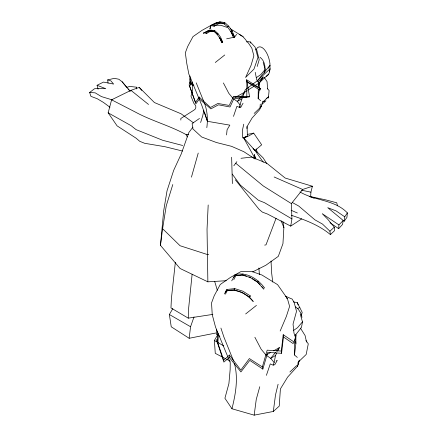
<?xml version="1.0" encoding="UTF-8"?>
<svg xmlns="http://www.w3.org/2000/svg" width="437" height="437" viewBox="0 0 437 437"><rect width="100%" height="100%" fill="white"/><g stroke="black" fill="none" stroke-linecap="round" stroke-linejoin="round"><path stroke-width="0.66" d="M259.376 88.454L259.387 82.112M297.329 357.428L294.489 354.997L295.871 343.531L295.887 334.857L295.62 336.129M260.654 100.663L258.158 98.527L258.283 89.208M258.3 87.875L258.988 82.73M294.489 354.997L294.675 340.592L295.346 337.408M216.534 329.279L216.408 334.398L219.877 336.353M246.643 79.769L246.872 81.757L259.884 90.191L260.725 88.815L246.643 79.769L249.565 96.779L233.314 96.905L229.261 105.437L217.861 103.471L210.497 107.464L199.125 97.047L195.519 102.449L189.123 84.947L189.784 82.642L189.969 76M212.879 314.389L188.265 318.147L188.538 309.227L192.127 274.234M218.402 333.649L217.905 343.138L217.391 340.986L217.67 331.699M199.125 97.047L199.348 98.98L195.88 103.859L189.707 86.291L190.565 84.215L190.761 78.174M208.187 204.975L207.034 229.332L207.87 281.832L226.262 280.712M283.482 336.965L293.058 343.548L294.014 341.98L283.22 334.704L283.482 336.965L281.543 353.298L267.761 352.38L262.85 369.085L249.773 360.383L240.918 371.931L229.305 357.471L229.425 355.046L223.749 360.252L216.648 339.664L217.391 340.986M246.938 128.571L247.058 126.566L252.127 117.952L259.529 109.818L261.545 105.94M310.631 196.934L310.915 192.16L312.395 186.233L285.159 178.034L267.012 163.405L251.641 157.074L240.995 158.292M254.148 113.44L260.053 107.797L260.277 104.104M329.973 222.717L338.68 228.677L338.921 224.908L343.242 220.483L327.739 207.684L336.064 210.891L344.749 216.796L344.263 221.182L343.089 220.609M294.675 340.592L295.652 337.85L295.887 334.857M207.87 281.832L180.06 268.476L160.461 245.354L163.695 210.771L167.027 190.811L173.664 170.375L181.186 154.064L188.833 132.542L192.93 127.123M204.232 102.619C207.433 110.523 207.952 119.285 206.821 127.68M299.946 191.947C314.979 200.894 334.742 199.649 347.371 212.885L346.934 217.364L344.263 221.182M226.563 134.94L227.076 129.794L229.835 125.151L207.389 121.3L201.752 105.251L188.844 74.044L186.807 63.644L185.321 52.833L187.664 46.546L192.985 36.626L201.899 30.432L211.098 25.319L210.65 25.619L209.897 29.142L210.896 25.958M281.543 353.298L281.302 351.048L283.22 334.704M215.791 333.021L189.166 338.282L190.554 326.734L194.028 316.901M258.158 98.527L259.294 89.126M160.461 245.354L162.602 228.688L166.257 205.789L172.795 184.54M280.161 331.022L286.355 316.426L289.605 306.359L287.42 298.673L277.582 284.645L261.949 275.026L252.078 271.574L240.885 271.617L230.408 277.44L220.248 284.492L214.196 295.794L211.53 302.956L212.245 314.706L215.534 327.111L230.239 362.661L230.152 369.658L228.906 383.604L224.913 398.26L231.965 408.77L254.17 415.15L273.316 411.463L275.479 395.059L278.096 384.232M254.17 415.15L256.262 399.396L259.758 386.75M233.495 116.395L236.898 106.349L239.421 107.415C240.612 101.269 243.442 95.714 245.212 89.831L257.338 80.752L270.033 68.806L269.929 63.403A15.093 6.943 76.3 0 0 263.85 49.004A15.093 6.943 76.3 0 0 256.229 49.403M175.357 262.266L171.424 298.395L170.96 307.927L188.265 318.147M235.319 179.798L259.054 209.318L262.402 212.131L267.455 214.026L290.714 226.104L291.921 218.932L291.381 203.615L302.644 189.478L312.395 186.233M269.503 71.854L270.033 68.806L269.116 73.23L267.886 75.186A15.093 6.943 76.3 0 1 266.297 76.213M343.242 220.483L342.553 224.421L338.68 228.677M264.522 73.05C265.876 67.626 264.778 60.672 259.999 57.258M300.224 314.006L302.475 321.84L301.492 327.362L295.03 335.621M203.844 110.146L202.752 115.75L200.621 122.535M266.395 375.35L270.268 363.906L273.141 365.124L274.146 362.486L275.507 355.521L276.697 353.085M231.965 408.77C235.652 393.928 238.482 378.213 234.33 363.147M243.77 124.19L242.453 130.133L242.54 137.906M182.557 151.049L165.06 146.728L144.734 143.314L139.725 141.304L136.109 138.196L117.078 125.851L108.157 112.833L111.599 99.816L130.942 90.344L139.25 87.395L154.419 102.553L181.065 113.784L193.635 122.934M204.505 32.786L203.511 33.136L208.225 30.847L211.055 30.12L214.791 30.677L217.926 33.523L220.581 37.167L222.668 42.356L221.832 42.526M273.316 411.463L279.227 406.137L280.401 388.935L287.617 377.12L297.373 366.375L299.482 360.066L298.1 362.388M191.439 177.16L198.229 153.065M301.306 315.541L302.202 312.368L297.231 302.562L293.413 301.918M262.85 369.085L262.353 366.949L267.187 350.168L281.302 351.048M257.18 66.479L259.212 59.754L256.787 50.091L255.896 49.212M205.008 32.983L206.51 33.567L207.269 31.398L208.225 30.847L210.093 30.677L213.808 31.24L216.949 34.091L222.668 42.356L220.86 38.827M224.339 23.702C221.63 22.708 217.987 21.784 215.348 23.445L214.398 26.16L210.65 25.619L216.544 22.751L220.079 21.85L224.749 22.544L228.671 26.105L231.987 30.656L234.598 37.14L226.645 38.811M258.327 85.881L259.185 83.467L263.058 76.934M276.069 218.287L265.991 244.878L264.658 245.097M297.373 366.375L298.744 363.213L298.608 361.858M277.593 351.255L279.385 347.601L273.578 350.851M224.378 293.97L226.972 289.452L234.762 288.622L242.923 291.217L250.314 295.909L249.489 297.084L253.438 301.552M225.263 292.828L226.972 289.452M231.73 280.844L235.155 274.654C246.714 271.683 258.103 279.014 264.685 288.109M233.729 277.468L235.155 274.654M225.443 294.156L227.256 290.703C236.854 288.704 246.839 293.882 252.837 301.24M233.768 279.68L235.882 275.654L242.814 274.857M234.276 275.807L242.262 275.031L242.945 273.83M239.421 107.415L240.88 107.038L243.059 103.214M226.076 290.61L234.063 289.835L234.762 288.622M189.166 338.282L171.238 326.8L169.37 314.503L172.784 308.642M225.514 358.684L215.272 353.353L214.381 340.494L217.451 335.212M268.302 68.183L270.05 65.266L257.338 80.752M207.542 31.934L208.225 30.847L209.667 31.677L211.055 31.229L214.791 31.786M344.749 216.796L347.371 212.885M263.833 289.223L257.688 282.28L258.496 281.111M224.749 22.544L223.52 23.248L227.448 26.81L234.598 37.14L236.619 34.348M249.314 297.291L250.314 295.909M233.828 165.781L236.87 161.674M260.053 107.797L261.353 106.131L262.484 102.324L268.345 96.987L268.416 98.068L269.099 90.53L267.307 88.471M247.145 90.606L244.9 92.032L237.275 101.488L240.301 105.099M275.665 352.217L270.7 358.373L274.146 362.486M276.49 351.19L279.385 347.601M302.475 321.84L297.526 327.706L293.303 330.601M298.859 361.519L306.173 354.478L308.282 343.837L305.949 340.521M289.917 371.991L296.647 365.561M291.386 215.283C305.135 219.964 319.168 225.148 330.416 234.614L334.518 230.703L334.294 227.153L327.712 219.221L322.244 213.688L338.921 224.908M268.504 74.208L259.911 82.183L263.364 76.983L257.967 81.675M330.416 234.614L329.919 231.206L334.294 227.153M261.998 104.252L265.942 100.794L262.413 101.865M229.305 357.471L223.87 362.087L217.003 341.483L217.905 343.138M215.283 62.491L224.76 54.975M245.654 313.957L256.443 305.392M109.966 107.256L103.416 102.405L97.205 98.713L90.945 96.359L89.629 92.475L94.539 88.733L101.073 88.372L105.787 88.711L97.069 85.275L98.079 89.208M266.155 98.598L268.345 96.987M199.49 118.46L192.111 123.562L192.974 128.975L201.648 136.978L216.435 142.522L231.534 146.324L243.797 151.677L254.853 158.877M256.24 77.71L260.829 74.563L265.172 69.417L263.194 62.535M290.714 226.104L301.716 218.882M248.271 89.891L253.886 86.324M255.574 85.253L258.944 83.117M206.51 33.567L209.667 31.677L210.093 30.677L211.055 30.12M241.497 98.986L237.275 101.488L233.691 98.953M275.507 355.521L270.7 358.373L266.554 355.439M220.079 21.85L215.348 23.445L210.65 25.619L216.544 22.751M213.808 31.24L214.791 30.677M227.448 26.81L228.671 26.105M217.926 33.523L216.949 34.091L217.926 34.632L215.239 32.191M233.473 37.642L230.802 31.338L231.987 30.656L231.987 31.579M235.488 97.298L244.9 92.032M266.614 354.746L270.678 352.473M205.035 32.513L208.225 30.847M276.118 360.935L277.287 360.339L274.807 364.693L273.141 365.124M252.679 271.901L265.876 265.232L278.303 256.355L282.947 243.671L283.881 227.519L282.968 221.625M97.069 85.275L103.514 82.08L113.631 84.068L110.851 80.861L107.666 79.922L108.048 83.057M243.77 137.945L247.429 136.125L247.058 126.566M297.466 308.62L299.869 307.473M203.511 33.136L207.269 31.398L210.093 30.677L211.055 31.229M263.249 162.176L254.99 150.486L261.676 144.816L253.689 133.116L248.943 135.831L244.873 137.562M255.088 158.653L243.551 137.693L247.085 136.131M224.749 23.926L220.079 23.237L218.347 23.795L214.398 26.16L213.147 25.668M107.666 79.922L114.325 78.338L118.815 79.228L122.136 81.763L130.046 91.082M247.222 134.459L253.689 133.116M208.7 254.312L207.367 254.531L180.06 245.731L162.602 228.688M249.565 96.779L233.817 98.849L230.02 106.994L218.478 104.831L210.852 108.868L199.348 98.98M233.314 96.905L246.79 97.036L246.872 81.757L260.725 88.815M215.119 25.22L220.925 25.286L227.103 27.4M111.599 99.816L135.404 112.085C151.644 120.902 169.856 125.648 186.107 134.591L188.724 134.7M89.629 92.475L95.195 92.841L101.411 96.577L112.156 99.871M136.634 88.503L136.519 87.192L129.734 86.433L126.697 87.362L122.136 81.763M215.348 23.445L218.347 23.795L218.877 22.544L220.079 23.237M246.823 41.433L250.363 41.974L255.11 47.152L257.956 57.531L253.979 69.062L245.583 77.48L251.018 65.452L253.87 55.827L251.827 48.119L248.069 42.569L246.905 42.023M239.552 106.808L240.88 107.038M301.694 190.237L310.915 192.16M182.688 145.494L162.668 140.277L136.033 129.603L130.931 125.561L108.157 112.833M242.262 275.031L250.363 277.604L257.688 282.28M234.063 289.835L242.158 292.413L249.489 297.084M243.425 275.059L246.479 276.075M248.926 276.889L250.762 277.495M314.17 198.3L309.117 196.322L325.745 199.878L336.752 202.801L337.457 205.832M285.345 296.166L292.189 299.105L294.15 302.48L296.521 311.313L293.041 324.096L293.992 333.12L295.652 337.85M274.141 176.985L302.644 189.478M291.14 210.263L297.351 212.994M226.721 359.312L230.337 361.191M292.293 202.478L298.777 206.078L314.935 219.855L322.49 224.066L329.919 231.206M169.37 314.503L190.554 326.734M214.381 340.494L223.793 345.929M291.921 218.932L264.511 202.686L258.365 200.233L240.388 185.151L232.227 174.095M230.162 28.667L243.316 36.757M291.381 203.615L263.32 185.987L235.729 163.236M262.353 366.949L249.38 358.558L240.809 370.106L229.425 355.046M252.417 278.593L257.388 281.876M286.382 297.908L287.42 298.673M130.942 90.344L148.525 104.459M295.587 306.85L298.285 309.21L300.793 313.078L302.011 317.317M253.078 148.651L254.99 150.486L243.551 137.693M254.869 149.765L263.15 157.894L266.723 163.509M258.382 282.734L260.141 284.706M261.9 286.683L263.221 288.163M127.981 88.831L130.122 91.278M139.25 87.395L141.823 90.454M233.178 98.593L228.851 93.387L223.389 82.954M266.035 355.073L261.108 349.147L254.88 337.26M259.185 83.467L256.748 79.884L255.219 72.356M264.319 77.453L267.078 81.659L267.581 88.99M300.443 328.116L305.086 335.529L306.55 342.084M297.755 362.972L298.121 363.66M230.802 31.338L232.817 35.222M221.412 41.144L219.636 37.713L221.772 42.755M232.566 33.174L234.598 37.14M283.274 226.333L283.881 227.519L281.062 220.685M189.784 82.642L190.565 84.215M186.107 134.591L187.271 136.923M196.224 82.861L203.729 101.373M233.719 361.284L223.941 337.156L220.914 328.072M297.231 302.562L298.138 304.862M250.363 41.974L250.783 43.11M255.803 158.975L254.301 154.518L255.268 158.647M204.434 112.009L207.389 121.3M214.633 281.297L217.342 290.332M256.459 148.968L257.038 152.267M295.625 340.904L295.871 343.531M258.906 267.99L259.409 274.693M180.847 120.077L180.798 118.509L193.853 110.195L195.202 109.124L195.836 107.497L195.721 105.688L193.82 103.258L190.953 96.069L192.307 92.158L192.537 85.204M271.049 261.031L271.563 272.311L272.743 282.045M231.643 157.26L232.369 183.611M136.519 87.192L136.552 88.935M239.197 34.441A14.836 10.788 59.8 0 1 242.213 36.282M243.158 37.069A14.836 10.788 59.8 0 1 246.812 41.482M191.051 82.298A4.02 3.168 -38.2 0 1 190.439 81.735M190.002 79.239A4.02 3.168 -38.2 0 1 190.352 78.332M193.072 84.871A4.02 3.168 -38.2 0 1 192.023 81.812M192.886 84.286A1.573 0.584 21 0 1 192.083 83.003M193.946 85.466A1.573 0.584 21 0 1 191.848 84.838A1.573 0.584 21 0 1 191.734 83.92"/></g></svg>
